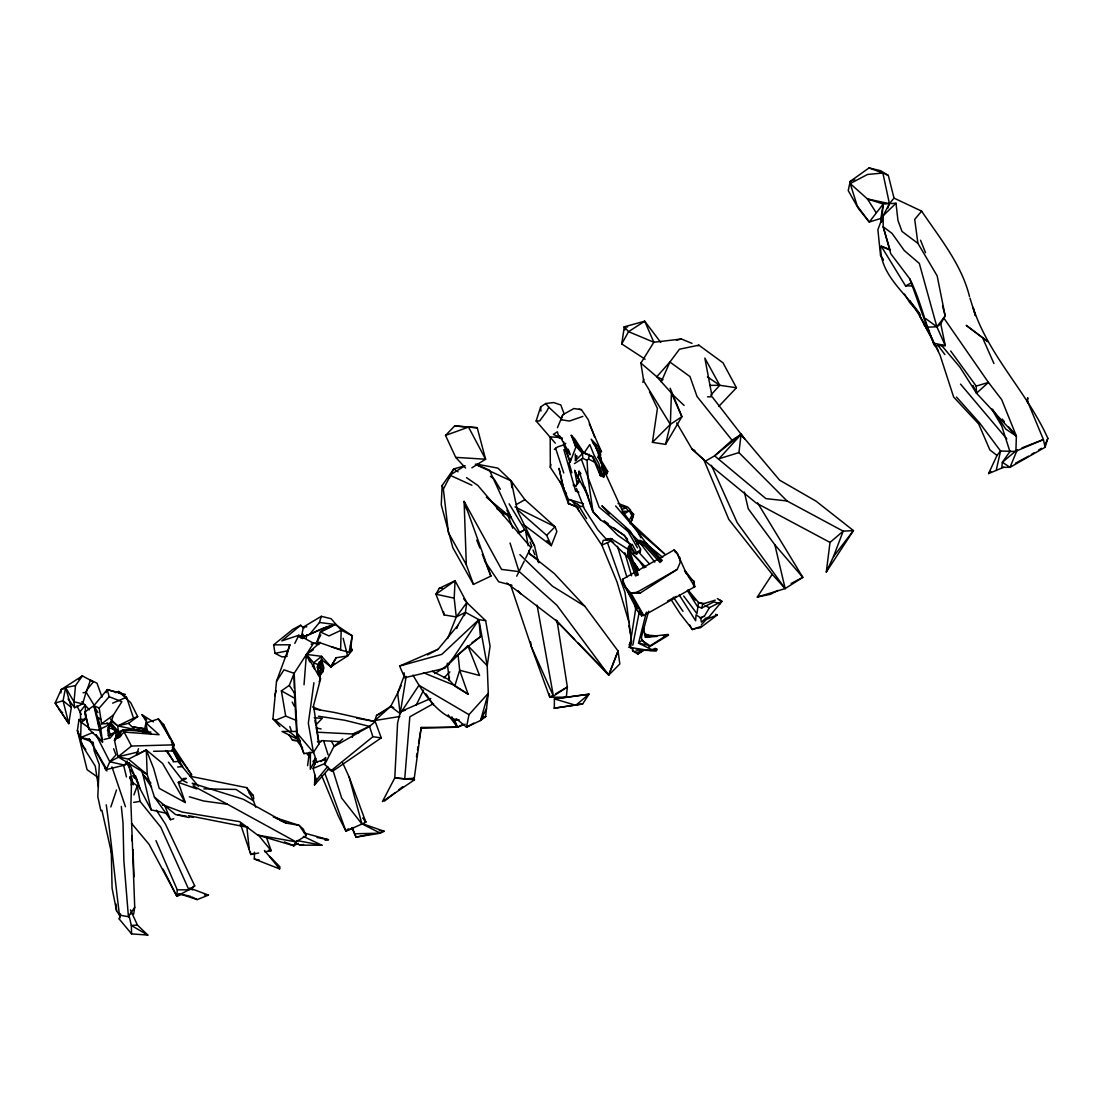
<?xml version="1.0" encoding="UTF-8"?>
<svg xmlns="http://www.w3.org/2000/svg" width="1103" height="1103" viewBox="0 0 1103 1103"><rect width="100%" height="100%" fill="white"/><g stroke="black" fill="none" stroke-linecap="round" stroke-linejoin="round"><path stroke-width="1.5" d="M134.014 876.733L132.967 849.572M306.372 657.498L306.386 654.506L313.514 643.214L298.83 635.245L281.803 640.912L300.664 625.249L303.904 628.365M310.426 752.287L310.301 769.26L315.816 758.74L313.155 751.267M576.511 506.498L568.472 503.726L568.5 500.335M654.755 650.494L655.154 648.343L656.823 649.157L656.492 650.632L650.591 650.605L629.165 647.337L631.357 638.871L629.841 646.413L635.866 607.601M554.299 708.181L554.409 698.902L588.961 694.201L582.66 703.962L554.299 708.181L582.66 703.962M269.697 856.355L279.914 866.793L279.624 868.888L254.324 859.044L254.462 852.233M919.626 313.638C905.384 292.888 879.877 274.454 880.718 247.251M629.882 645.545L631.592 641.119L629.193 644.952L629.923 643.628M317.719 674.429L317.981 664.544L322.283 659.608M607.119 473.656L607.712 471.491L605.064 473.173L607.119 473.656L597.991 457.138L598.846 456.38L607.712 471.491M89.178 727.98L81.112 722.231L85.51 719.294L78.989 719.487L81.112 722.231L80.629 737.604L93.162 742.305L94.113 750.702L99.284 764.544L97.809 796.738L100.883 810.802M340.593 649.957L317.057 641.712L320.366 631.978L328.984 635.935L341.199 630.213L352.215 635.728L349.086 652.314L340.593 649.957L341.199 630.213L331.093 618.714L321.29 616.315L303.449 627.042L301.147 638.017L326.791 626.918L335.326 624.491L352.215 635.728L350.589 649.888M563.785 442.165L563.702 445.005L570.127 462.033M642.056 650.246L637.755 652.493L637.713 654.065L632.736 650.922L632.309 647.599M969.992 298.086L975.397 315.623L973.053 307.282C988.426 355.566 1027.196 392.158 1047.85 438.318L1045.106 447.266L1010.031 467.314L1001.869 467.355L1002.337 462.309L1009.921 451.554L1015.891 451.21L1016.373 436.085L1001.676 399.603L988.44 382.424L943.865 318.105M649.474 391.744L657.429 408.455L652.424 442.344L665.564 444.385L670.348 424.393L671.424 393.026L656.781 376.743L640.898 363.066L653.845 342.247L681.364 339.007L691.981 343.364M314.906 775.23L314.52 784.895L328.997 768.639M463.701 466.224L453.802 468.885L442.138 485.527L441.255 504.843L452.85 547.75L473.435 584.411L490.904 576.083L464.115 501.382L466.307 564.639L473.435 584.411M454.188 598.171L455.07 580.757L439.228 588.34L435.906 594.214L444.082 614.895L456.27 616.977L465.411 612.317L466.803 602.583L455.07 580.757L435.906 594.214L454.188 598.171L456.27 616.977L447.639 638.513M693.539 585.1L693.801 581.129C682.785 573.27 682.633 559.249 674.154 549.928L622.533 579.296L623.333 583.253L637.768 611.324L641.698 615.888L642.828 614.991L643.807 615.529L694.78 586.755L693.801 581.129M1027.472 402.705L1027.817 397.742L1027.072 400.196L1043.397 439.559L1045.106 447.266M630.227 545.282L633.701 552.7L636.61 553.913L638.099 552.093L640.278 551.776L640.485 548.853L630.144 531.026L601.88 505.753L609.38 513.984M155.964 840.61L177.28 889.845L176.811 896.188L182.395 893.995M304.028 684.742L306.386 654.506L320.559 678.786L313.555 705.686L319.057 743.863L313.431 752.37L303.904 753.611L296.762 735.205L294.363 691.457M279.872 726.532L272.937 718.894L276.508 681.309L289.896 644.786L273.627 644.855L275.033 653.348L282.01 656.919L286.987 656.423M465.232 724.244L457.4 727.194L421.222 727.442L414.259 778.277L413.074 778.511L414.494 779.793L382.424 801.605L394.791 777.905L404.732 778.828L409.833 716.785L433.548 703.604M131.229 785.074L131.519 781.71L129.809 777.077M320.67 671.437L320.022 678.662L318.216 667.094M75.487 685.583L74.011 701.798L74.659 707.726L82.642 703.893L86.682 690.078L93.397 681.847L82.408 675.891L61.244 689.54L55.15 703.038L68.786 723.665L71.323 707.478L65.615 687.569L75.487 685.583L82.408 675.891L78.823 679.324M503.382 515.556L503.685 512.275M881.476 222.365L883.2 204.014L867.441 198.954L850.192 183.581L850.206 181.388L869.04 167.932L880.635 170.731L888.315 175.432L894.009 198.113L921.598 211.114C939.797 238.041 961.582 264.417 969.496 296.5M631.123 548.37L630.571 553.844L638.347 574.884L635.535 575.918L627.524 554.23L628.227 547.295L630.668 543.82M60.886 692.891L61.244 689.54L64.222 688.575M631.219 639.588L630.695 647.957M449.086 680.703L449.472 677.339M412.922 675.077C423.455 693.125 435.478 712.248 455.815 720.204L456.146 718.632L466.514 727.167L480.55 720.493L485.582 716.592L488.298 693.263L487.223 665.702L478.867 619.638L465.411 612.317L457.924 625.332L438.043 649.281L427.523 654.934M826.285 572.057L833.482 556.615L843.188 531.163L830.021 542.414L826.285 572.057L853.432 530.584L843.188 531.163L787.018 500.969L738.941 452.602L741.078 434.417L732.006 440.18L714.579 455.842L705.313 461.219L691.981 449.018L676.69 422.904M449.555 477.875L449.9 475.2L465.08 465.659M580.95 473.656L579.02 471.271L578.193 477.806L588.133 495.923M307.613 765.62L309.378 752.191M306.289 638.099L306.717 634.79M313.928 682.743L308.33 723.251L313.431 752.37L297.093 733.123L294.156 673.34L306.386 654.506M78.989 719.487L77.403 730.558L87.068 769.673L98.208 777.546M131.519 823.348L149.084 844.346L176.811 896.188L188.889 889.818L160.804 827.209L140.026 801.33L137.296 785.819L131.519 781.71L130.94 804.156L134.731 907.259L133.711 913.96L130.595 913.381M645.131 359.206L621.734 343.943L624.326 326.805L644.703 321.18L660.738 342.399M352.353 737.328L352.877 733.991L369.519 726.394L375.241 721.596L381.266 737.879L332.361 771.397L328.17 769.053M416.479 756.686L417.003 753.321M417.527 749.971L418.051 746.607M418.575 743.257L421.222 727.442M332.361 771.397L324.723 764.517L325.826 757.499L320.863 761.58M406.152 676.456L400.182 713.627L390.683 706.43L376.537 715.433L374.855 720.521L399.92 716.481M881.697 221.22L880.897 218.408L883.2 204.014L896.008 203.242L897.952 220.476L902.047 231.478L917.917 243.377L937.15 275.847L945.174 315.885L940.735 323.813L936.861 326.778L927.113 327.205L909.727 278.769L890.755 253.69L883.2 226.804L883.131 215.761L889.432 203.655L894.009 198.113M635.121 553.458L624.243 535.272L600.473 519.83L592.973 511.447L588.106 478.716L587.058 460.351L588.547 459.013L589.319 454.408M564.171 488.408L550.328 467.355L550.907 464.335M632.791 645.227L639.257 612M486.52 708.553L480.55 720.493L488.298 693.263L468.982 714.661L466.514 727.167L473.849 723.099M633.274 515.79L633.591 514.246L630.433 510.841L629.413 511.089L631.964 515.363L633.274 515.79L630.171 523.801M570.871 458.6L570.21 461.867L575.876 447.184L572.857 438.125M106.95 722.796L109.873 724.478L107.929 733.316L109.652 737.948M1010.872 451.306L1000.559 451.017L996.988 455.456L988.578 473.559L996.202 470.416L1000.559 451.017L979.698 423.056L956.494 397.066M641.698 615.888L642.056 614.288L639.092 610.869M130.444 909.878L137.406 925.031L147.802 935.068L131.588 933.896L119.276 919.075L120.406 914.222M430.79 698.489L400.348 711.725L397.59 722.961L394.791 777.905L414.494 779.793M116.684 738.031L118.352 731.496L117.718 725.898L110.41 719.032M646.399 612.151L638.554 643.118L651.294 649.46L656.823 649.157L654.107 649.102M119.276 919.075L120.572 914.153M570.403 458.434L569.134 463.232L571.864 472.801M631.812 520.781L633.591 514.246M153.593 751.281L172.22 750.95L173.488 746.317L171.323 741.616M633.701 552.7L636.61 553.913L638.099 552.093L640.278 551.776L640.485 548.853M648.633 611.241L641.394 637.341L641.863 640.305L649.819 645.627L638.554 643.118L641.863 640.305M589.857 455.291L592.545 456.863L600.225 475.531L603.699 477.034L605.037 473.449L598.846 456.38M309.557 634.377L319.47 622.492L321.29 616.315M274.757 695.676L276.233 690.754M286.477 656.271L289.896 644.786M606.802 472.622L607.174 471.367L605.064 473.173M687.348 590.519L697.275 606.292L701.632 608.098L702.845 603.961L715.295 600.142M317.057 667.618L317.981 664.544L313.61 662.793L306.441 654.396L320.394 642.332M464.446 615.557L465.411 612.317M172.22 750.95L174.122 744.842L163.396 724.409L158.405 718.922L145.996 722.975L144.962 727.36L146.989 732.93M642.856 382.369L643.835 379.225M555.292 443.158L536.141 421.001L540.649 406.938L545.723 403.505L553.665 402.567L560.807 404.966L564.253 414.218M110.824 806.941L116.518 789.969M94.265 705.465L86.227 692.326L90.46 680.055L96.995 683.171L102.014 697.082M138.523 748.73L136.345 755.059L146.313 749.93L162.61 763.469L185.318 802.557L159.232 788.383L153.675 768.529L146.313 749.93L128.541 759.167L117.952 756.823L114.505 740.223L116.449 735.315L122.916 729.731L150.89 732.089M109.169 696.738L99.187 708.085L101.6 723.789L110.479 723.609L113.457 714.992L121.854 701.673L109.169 696.738L107.225 689.609L125.328 694.435M456.78 628.503L457.924 625.332M133.904 794.891L137.296 785.819M887.667 208.384L889.432 203.655L882.869 173.019L869.04 167.932M107.487 730.793L109.873 724.478L115.47 731.951L116.697 736.942M316.023 782.068L314.52 784.895L316.354 780.248L313.114 768.433L315.417 762.338L325.095 759.54M404.194 675.781L397.631 693.125L390.683 706.43L374.855 720.521M576.455 488.422L584.369 508.828L597.743 529.716L606.843 539.822L610.8 538.429L628.613 549.694M113.664 748.772L115.953 754.948L109.776 761.746L106.205 770.046L95.74 750.978M106.081 692.601L107.225 689.609L115.277 692.008M577.283 484.52L574.663 470.388L579.24 480.646C580.275 482.645 572.333 487.788 576.193 486.12M296.514 720.521L285.705 716.109L281.389 690.85L289.276 685.377L294.156 673.34L283.995 669.838L276.508 681.309M637.286 608.263L623.333 583.253L625.415 587.251L630.806 592.918L640.016 593.152L677.256 569.382L680.124 562.613L679.738 557.208M1044.886 445.212L1047.85 438.318M594.779 437.381L588.216 419.65L581.391 409.654L573.918 408.551L562.861 414.687L560.696 419.691L569.465 421.029L582.88 416.396M661.262 381.803L669.893 362.046L679.462 349.224L698.847 345.156L723.003 362.818L736.432 387.76L718.729 406.455M562.861 414.687L557.442 427.73M401.147 685.583L397.631 693.125L400.182 713.627L418.933 685.294L468.982 714.661M319.153 681.737L320.559 678.786M416.093 705.424L423.552 690.133M524.242 561.11L516.714 576.207M525.717 558.09L530.888 547.557L477.861 485.458L466.541 477.668M294.791 643.407L298.83 635.245M545.723 403.505L548.798 407.228L546.73 411.336L539.643 420.932L536.141 421.001M324.723 764.517L333.823 746.676L342.771 738.9M466.307 564.639L448.411 532.708L443.365 489.18L453.802 468.885L458.048 471.808M110.479 723.609L111.941 720.797M629.027 520.644L631.964 515.363L631.192 511.971M317.057 641.712L320.78 635.011M621.734 343.943L628.572 331.672L644.703 321.18L653.845 342.247L628.572 331.672L624.326 326.805L627.579 326.998M309.722 661.869L306.441 654.396L321.593 656.326L321.304 659.594L331.038 666.888L336.181 657.719L347.638 655.968L352.298 650.205L350.409 645.765M162.844 805.383L162.348 804.611L182.188 812.056L239.723 821.68L257.688 835.109L293.812 845.739L295.383 842.968M284.395 841.947L293.812 845.739L296.045 841.865L306.289 835.591L303.27 829.098L299.092 825.361L273.31 817.033M665.564 444.385L681.888 416.672L670.155 388.215M704.197 616.522L709.422 607.656L721.969 601.342L717.295 598.571M343.171 638.306L347.638 655.968L330.624 666.819L336.181 657.719M709.753 615.984L721.969 601.342L718.798 599.563M127.19 760.96L124.556 765.124L106.839 769.467L89.302 739.244L80.629 737.604L93.01 732.447M147.499 732.516L145.996 722.975L159.08 734.722L124.294 732.089L114.505 740.223L116.325 737.383M302.498 638.665L304.359 635.797M777.905 590.436L770.57 594.283L757.334 597.013L772.224 574.332L728.821 519.43L703.714 459.482L691.981 449.018L694.862 450.507M111.21 848.262L112.079 888.205L116.56 910.775L119.482 915.159L128.417 916.703L134.731 907.259M444.371 668.39L452.34 659.139L478.867 619.638L485.665 620.699L490.077 646.206L487.223 665.702L467.837 645.641L444.371 668.39L404.718 677.697L399.617 666.06L438.043 649.281M568.472 503.726L560.131 481.253M599.232 470.54L600.225 475.531L602.279 474.662L592.945 456.766L583.97 453.154L574.815 438.953L571.271 435.327L580.426 450.782L583.97 453.154L589.774 444.578L594.103 455.263L598.722 463.357L602.279 474.662L605.037 473.449M883.2 204.014L869.274 222.048L858.41 208.536L848.221 190.585L850.206 181.388L854.728 179.403M631.495 545.309L629.744 547.777L629.124 553.996L637.024 575.38M319.36 672.568L321.194 670.017L319.043 662.09M456.27 616.977L466.803 602.583L463.55 598.612M638.099 552.093L638.885 551.017L640.278 551.776M833.482 556.615L853.432 530.584L816.082 501.189L779.6 480.163L741.078 434.417L714.579 455.842L765.896 498.611L787.018 500.969M319.787 675.739L322.752 671.879L323.91 667.977L321.718 660.214M114.505 740.223L122.916 729.731L131.464 746.042L174.122 744.842L158.405 718.922M178.838 893.678L176.811 896.188L163.147 869.15M316.354 780.248L327.715 766.447M107.225 689.609L93.865 705.699L84.89 711.904L88.75 729L102.538 742.029L100.442 726.16L93.865 705.699L99.187 708.085M710.718 395.219L719.763 385.292L736.432 387.76M701.48 624.629L706.32 619.445L717.24 614.991L700.391 627.745L691.912 629.055L689.458 624.698M315.679 725.181L322.228 718.37L314.203 717.736M465.549 468.03L455.704 457.359L445.529 435.409L454.684 425.951L477.213 427.73L485.596 459.234L471.863 467.824M514.963 506.911L555.043 526.751L556.863 531.494L551.307 545.654L546.661 535.327L555.043 526.751L524.918 499.7L511.199 480.922L497.867 468.113L476.827 464.156M443.944 677.904L449.859 671.906M652.424 442.344L670.348 424.393L681.888 416.672L671.424 393.026M636.803 543.862L639.588 543.434L644.579 545.778L660.049 562.447L662.241 560.407L646.386 543.324L640.043 540.346L635.397 541.049M896.008 203.242L883.131 215.761L877.878 229.686L880.552 255.551L883.2 259.839M988.578 473.559L990.839 471.353M321.745 775.74L338.4 816.192L345.887 831.083L348.314 828.822M992.59 409.268L1005.798 429.122L1016.373 436.085L976.513 393.192L988.44 382.424L976.196 386.091L950.689 351.016M319.029 671.961L321.194 670.017L319.374 665.412M81.112 722.231L86.006 717.888M709.629 616.577L705.63 618.411L701.37 622.133L700.708 617.914L696.034 614.881L695.635 620.727L679.186 594.875M698.034 345.846L698.847 345.156M313.473 760.698L315.816 758.74M119.069 733.123L116.449 735.315L121.578 734.956M331.121 770.68L372.883 736.721L381.266 737.879M273.627 644.855L292.736 629.427L300.664 625.249M554.368 449.417C557.291 445.612 562.516 446.453 565.798 443.365M190.074 889.583L194.707 885.874L165.45 824.134L156.309 810.14M173.778 818.743L170.524 819.708L154.42 797.055L147.195 774.554L117.952 756.823L131.464 746.042M452.34 659.139L480.453 636.721L478.867 619.638L441.848 654.355L399.617 666.06M384.63 800.999L394.971 792.823M398.859 789.748L402.733 786.687M932.697 339.889L919.585 315.61L920.605 314.81M330.624 666.819L334.692 663.703M349.582 652.273L352.298 650.205M303.739 636.045L301.147 638.017L323.179 628.241L332.293 625.429M606.843 539.822L608.484 538.595M101.6 723.789L113.457 714.992M111.403 721.004L117.718 725.898L128.555 723.347L137.682 716.592L130.664 702.597L118.71 691.484L115.691 692.67M299.299 637.244L303.228 634.363M701.632 608.098L713.82 601.893L720.507 603.755M472.043 642.663L480.453 636.721M306.441 654.396L313.39 649.626M194.707 885.874L188.889 889.818L177.28 889.845M644 649.805L637.713 654.065L644.593 649.791M434.844 673.588L449.073 664.351M118.049 738.114L120.71 736.404M574.456 463.605L582.742 458.324L587.058 460.351M757.334 597.013L785.171 588.588L802.819 577.352L757.609 502.913M629.165 647.337L630.116 646.744M649.24 646.33L668.101 634.432L645.31 637.12L643.601 628.365M648.716 647.227L668.57 635.135L663.468 635.797M921.598 211.114L914.718 219.414L917.917 243.377M1028.52 456.201L1015.449 463.232M1031.388 454.45L1034.256 452.713M1038.557 450.093L1041.425 448.342M510.51 584.742L531.37 646.799L549.763 697.248L552.7 695.538M555.622 693.842L567.356 687.031L557.098 620.961M333.823 746.676L369.519 726.394L372.883 736.721M643.807 615.529L630.806 592.918L636.803 592.38L677.256 569.382M516.301 504.54L524.918 499.7M112.63 703.162L126.542 697.248L133.546 718.218L117.718 725.898L134.718 729.524L128.555 723.347M481.184 719.032L485.582 716.592L482.314 716.826M293.812 845.739L298.127 843.354M890.286 249.719L881.228 246.19L905.563 285.953L911.464 282.754M332.596 625.939L320.366 631.978L335.326 624.491L319.47 622.492M376.537 715.433L384.037 711.463M791.099 583.515L802.819 577.352L774.857 544.813L748.248 508.773L744.373 492.021M96.071 734.805L109.776 761.746L120.213 756.286M667.48 601.052L676.456 596.365M128.927 762.849L124.556 765.124L109.776 761.746M704.238 616.122L699.922 617.983L702.57 617.363M108.066 735.632L115.47 731.951L110.066 737.935L103.916 739.52M420.946 728.132L457.4 727.194L463.15 724.354M572.471 501.052L601.852 545.158L611.558 540.773M183.015 800.392L185.318 802.557L178.272 782.344L186.324 778.415L183.043 778.497M361.715 823.458L384.244 831.29L380.342 833.192L356.076 837.136L352.009 827.719M99.146 729.607L109.873 724.478M362.846 823.555L365.851 822.176L349.141 776.981L342.33 762.145M1015.891 451.21L1043.397 439.559L1021.916 447.901M324.971 773.561L345.887 831.083L361.949 824.051L349.141 776.981M345.887 831.083L353.746 827.664M574.442 484.493L573.119 485.058L574.98 486.285M311.17 644.193L313.514 643.214M996.202 470.416L1003.882 467.189M313.114 768.433L325.275 763.359M272.937 718.894L275.419 720.314L285.705 716.109M190.709 896.394L179.899 893.913L197.189 899.593L208.467 895.098L189.813 888.108M133.546 718.218L137.682 716.592M691.912 629.055L692.532 629.592L701.411 626.201M482.452 717.777L485.582 716.592L482.287 716.991M445.529 435.409L468.527 427.095L477.213 427.73M253.787 853.391L250.795 854.48L240.385 823.789M576.897 481.459L579.24 480.646L574.663 470.388M621.734 509.421L626.132 507.959L628.586 511.172L630.571 510L627.704 507.035L618.052 503.409M549.763 697.248L553.403 696.09L567.356 687.031L566.308 697.179L549.763 697.248L549.335 693.87M880.897 218.408L869.274 222.048L857.183 205.751L850.192 183.581L867.523 174.467L882.869 173.019L888.315 175.432M738.941 452.602L719.004 458.738L741.078 434.417L744.58 438.704L712.152 396.832L707.547 396.79M400.348 711.725L405.187 710.263M585.445 452.63L582.522 453.485L575.656 460.392L576.772 455.746L575.449 460.764L575.242 454.022M600.225 475.531L603.686 474.635L603.699 477.034M482.521 717.377L485.582 716.592M676.456 340.193L681.364 339.007M117.952 756.823L138.468 751.888M359.109 732.544L352.877 733.991L318.216 732.254M369.34 834.378L356.076 837.136L352.188 827.926M275.033 653.348L288.214 650.701M295.632 843.368L300.223 845.146L303.546 844.498M325.151 840.334L328.473 839.7L304.29 833.027M258.626 853.019L250.795 854.48L250.312 851.53M264.899 851.847L271.159 850.689L266.25 836.777M133.642 802.419L140.026 801.33M636.569 542.345L639.905 541.849L645.572 544.496L661.249 561.399M83.083 692.739L86.227 692.326M110.603 722.534L118.352 731.496L121.62 731.11M124.901 730.71L134.718 729.524M455.815 720.204L459.124 719.804M177.597 767.012L182.712 766.557L172.192 749.682M137.406 925.031L131.326 925.486L128.665 914.07M173.24 761.828L178.038 761.484L198.443 786.301M303.449 627.042L306.772 626.821M645.31 637.12L656.781 636.431M404.732 778.828L414.259 778.277M610.676 539.96L603.203 540.305L601.852 545.158L617.087 582.136L629.068 622.671L631.44 640.953M622.271 511.461L628.586 511.172L625.663 513.074L622.437 512.73M561.827 437.657L550.19 436.829L550.328 467.355M354.518 833.771L380.342 833.192L361.55 823.638M439.228 588.34L442.344 588.271M296.555 731.468L281.982 731.454L297.548 739.244M905.563 285.953L912.016 285.856M709.739 385.374L719.763 385.292L704.845 358.075L711.835 395.15M909.727 278.769C920.633 300.292 925.114 323.882 934.724 345.68L945.285 345.611L940.735 323.813M607.146 539.009L612.22 539.009M300.223 845.146L321.924 845.215L303.435 836.46M203.89 788.866L236.07 789.431L253.538 800.999L255.758 807.231M635.948 650.081L656.492 650.632M204.482 894.96L208.467 895.098M143.197 729.138L146.437 729.276M288.903 734.736L292.529 740.251L295.852 740.43M321.194 740.596L339.765 741.657M648.109 635.149L644.676 634.942L644.703 633.632L648.109 635.149L656.643 635.921M455.704 457.359L485.596 459.234L468.527 427.095L454.684 425.951M140.743 731.496L135.917 729.676L147.816 730.682M88.75 729L99.573 730.31L102.538 742.029L95.561 734.639M292.529 740.251L299.782 741.175M379.253 830.614L384.244 831.29M257.688 835.109L296.045 841.865L227.563 804.308L203.559 800.985L189.358 796.793M146.01 728.931L133.049 726.987L146.396 729.083M318.464 716.219L344.881 720.273L369.519 726.394M268.387 850.261L271.159 850.689L258.185 834.874M178.079 814.827L186.393 816.179M189.716 816.716L193.039 817.254M583.487 506.732L580.233 506.194L570.017 499.673M314.121 708.967L334.374 712.441L375.241 721.596L356.627 718.122M280.217 820.494L286.008 823.072L299.092 825.361L306.289 835.591M248.258 827.443L188.489 815.655M296.969 840.569L321.924 845.215M317.071 837.508L328.473 839.7M579.006 409.199L581.391 409.654M704.527 603.672L698.489 602.514L687.955 589.843M316.547 728.049L321.111 728.945M190.24 776.291L246.672 787.652L253.221 795.428L253.787 798.765M933.235 343.074L945.285 345.611L936.861 326.778L919.323 263.424L904.239 250.505L892.01 233.353L883.2 226.804L890.066 250.16L881.228 246.19M561.992 438.401L553.334 434.403L557.36 431.769L559.083 437.781L562.268 438.801M254.324 859.044L259.426 860.133M889.432 203.655L867.441 198.954L875.989 212.479M188.971 817.516L175.474 814.51L154.42 797.055M129.106 762.628L140.012 788.645L151.166 809.864L166.76 813.38M141.818 731.551L151.359 733.757M636.803 592.38L640.016 593.152M314.851 642.897L317.898 643.628M82.642 703.893L74.011 701.798L65.615 687.569L63.064 700.736L68.786 723.665L55.15 703.038L63.064 700.736L71.323 707.478M693.442 586.424L694.78 586.755L684.894 570.637M135.917 729.676L144.135 731.73M314.589 643.407L318.905 644.497M107.804 727.732L112.713 728.986M583.432 503.768L568.307 499.232L563.288 487.898L559.028 468.306L563.895 489.332L566.515 493.758M511.985 585.348L498.666 581.764L484.382 560.545M118.49 692.96L121.702 693.925M637.755 652.493L632.736 650.922L632.405 647.819M240.233 824.63L245.114 826.175M331.851 646.868L339.683 649.35M573.091 437.822C576.262 444.564 580.426 453.016 588.506 454.505M578.882 492.214L575.628 491.138L563.867 449.61M619.624 505.794L626.132 507.959M702.845 603.961L698.489 602.514L696.958 613.654L683.681 596.006M178.272 782.344L196.775 788.907M312.549 706.968L320.201 709.863M390.683 706.43L393.674 707.602M276.398 818.495L282.726 820.99M715.599 614.343L717.24 614.991M423.428 672.706L454.726 685.473L468.086 694.201L459.675 670.238L458.103 655.044M475.296 464.156L489.374 470.043L511.392 517.872L496.97 508.883M704.927 605.768L709.422 607.656M449.9 475.2L471.891 485.237M568.665 503.437L578.013 507.725M476.606 464.942L511.199 480.922L517.583 511.089L534.514 545.737L538.278 562.061M189.647 888.494L192.653 889.914M662.931 379.694L656.781 376.743L669.893 362.046L689.982 376.564L697.041 396.515L732.006 440.18M192.005 897.029L197.189 899.593M432.211 671.313L448.976 679.682L453.816 685.046M187.069 782.689L182.574 780.29L168.442 762.187M193.066 785.887L227.563 804.308M830.021 542.414L756.079 502.913L705.313 461.219M588.547 459.013L594.614 462.24M286.008 823.072L243.336 799.275L192.225 783.268L194.983 785.115M281.389 690.85L294.404 698.116M101.118 719.432L96.733 716.922L99.532 718.729M147.802 935.068L131.326 925.486L131.588 933.896M609.918 540.236L613.613 542.428M249.209 793.043L253.221 795.428M108.163 723.913L111.045 725.636M468.086 694.201L454.781 686.107L459.675 670.238L479.571 675.477L467.837 645.641M506.787 582.963L556.946 621.292L608.718 675.16L619.817 663.965L618.066 651.018L584.742 606.154L552.465 586.203L519.885 554.616M147.471 723.444L142.053 714.73L153.372 721.886M707.45 376.895L719.763 385.292M528.957 550.521L529.509 553.761L537.878 559.483L538.898 562.723M312.411 666.253L314.838 667.963M630.806 544.551L617.597 535.107L603.879 521.264M925.734 318.657L936.861 326.778L945.174 315.885L942.555 305.945M604.292 520.933L608.346 523.884M613.737 527.841L624.532 535.727L627.524 539.243M118.71 691.484L126.542 697.248M982.511 337.67L987.792 341.613L966.2 325.344L982.511 337.67L993.927 363.494M490.366 476.262L494.227 479.198L500.362 489.318M523.208 524.339L551.307 545.654L546.978 540.415M996.988 455.456L989.832 449.872L978.706 424.007L953.64 397.025L940.046 355.138L934.172 342.936M529.509 553.761L554.299 573.546L584.742 606.154M644.235 542.29L662.738 557.373M275.419 720.314L299.933 740.306M486.382 497.191L511.392 517.872L509.296 515.239M128.541 759.167L147.195 774.554L146.313 749.93M59.093 709.656L62.637 712.662M635.19 528.64L664.833 554.133L630.778 522.519M517.266 509.517L546.661 535.327M518.727 571.106L556.877 605.257L608.718 675.16L618.066 651.018L608.87 674.567L578.193 643.077M548.798 407.228L561.937 419.457M671.741 393.785L684.094 405.421M81.815 701.715L89.453 709.863M609.711 539.767L630.654 559.8M466.803 602.583L485.665 620.699M597.991 457.138L601.356 460.392M927.651 328.17L924.121 324.737L929.526 331.148M625.387 527.882L638.265 540.58M630.254 551.679L645.889 567.3M556.946 621.292L574.649 639.45M631.357 552.548L639.602 561.165L644.055 567.921M600.473 519.83L592.862 511.847L579.02 471.271M589.305 423.938L601.562 451.954L598.612 447.06L591.167 439.173L596.723 449.018M518.065 590.712L521.305 594.186M118.352 731.496L120.31 733.605M142.053 714.73L146.685 719.749M150.918 783.116L142.935 774.485L141.17 769.991M638.044 551.459L649.557 564.005M772.224 574.332L785.171 588.588L774.857 544.813M331.038 666.888L321.593 656.326L313.61 662.793L314.383 669.107M919.53 313.597L909.81 302.677L904.488 294.115M691.912 596.227L695.304 600.06M98.236 723.651L100.442 726.16M641.822 639.506L644.855 642.966M1006.818 438.911L960.534 384.12M615.653 506.015L637.3 531.177L647.489 545.02M941.438 345.267L959.858 367.065L976.513 393.192L976.196 386.091M1002.2 419.071L1004.378 421.691M1008.735 426.93L1016.373 436.085M264.472 850.454L279.624 868.888M104.937 768.474L106.95 770.983M574.18 440.731L583.97 453.154M684.839 570.527L691.995 579.64M592.532 442.248L597.095 448.08L600.487 459.165L598.253 455.139M692.532 629.592L680.179 613.792L671.189 599.825M361.949 824.051L341.668 798.089L333.134 770.845M297.41 741.326L302.594 748.027M306.744 753.404L309.86 757.43M312.962 761.456L315.044 764.145M640.333 543.269L654.824 562.158M132.718 775.767L134.649 778.304M136.593 780.827L138.537 783.351M570.072 454.753L565.949 449.348L570.086 462.391M68.083 698.985L74.659 707.726M937.702 344.949L944.899 354.587M448.218 714.854L457.4 727.194L454.353 719.17M785.171 588.588L737.204 522.712L711.394 465.301M109.9 722.755L118.572 734.708M165.946 750.509L173.557 761.18L167.353 751.143M172.289 747.6L191.757 775.051L172.468 745.738M80.809 742.636L85.8 749.764M289.276 685.377L294.735 693.373M673.368 597.219L682.978 611.31M151.594 787.211L142.935 774.485L151.166 809.864M90.225 741.657L89.302 739.244L91.122 741.933M314.672 758.285L317.485 762.449M426.006 693.911L433.396 704.941M172.923 749.516L180.506 760.836M705.63 618.411L706.32 619.445M634.639 563.371L639.161 570.141M363.039 817.93L365.851 822.176L363.218 818.164M638.816 570.127L634.349 563.33L638.265 570.196M880.552 255.551L883.31 259.798M910.03 300.885L919.585 315.61L930.491 335.312M684.508 570.83L686.328 573.643M640.898 537.781L637.3 531.177L622.919 511.792L603.562 469.326M127.19 764.007L128.996 766.93M130.816 769.853L137.172 780.069M670.348 424.393L643.711 381.031L640.898 363.066M624.215 584.687L642.828 614.991M577.738 504.154L586.575 518.644M509.117 503.795L534.514 545.737M98.002 712.593L93.865 705.699L99.573 730.31M76.976 705.892L81.195 714.441M601.99 466.79L605.354 472.815M331.438 741.395L334.071 745.835M317.981 664.544L321.194 670.017M991.887 409.241L1001.814 426.199L1009.921 451.554M506.87 510.22L519.72 532.611M559.607 435.782L568.734 452.051M319.208 665.44L322.752 671.879L321.028 660.38M89.302 739.244L90.915 742.181M451.844 716.798L457.4 727.194M919.585 315.61L933.745 342.261M935.33 345.211L938.474 351.14M637.465 547.819L628.034 531.467L599.108 507.187L581.364 459.22M292.185 702.059L294.404 706.292M632.253 544.331L636.9 553.196M675.532 552.562L674.154 549.928L677.697 553.72L679.227 558.559M246.672 787.652L253.538 800.999M555.788 619.679L558.118 624.201M173.254 751.06L178.521 761.497M129.602 777.243L133.187 784.619L128.279 763.111M125.466 806.72L111.941 766.847M595.937 447.97L601.094 458.751L600.101 455.677M576.717 506.208L578.923 510.868M169.89 738.486L163.396 724.409L164.43 727.539M973.039 385.388L976.513 393.192M81.277 739.424L77.403 730.558L83.083 746.772L95.23 766.034L98.443 786.935M165.009 806.376L170.524 819.708M927.113 327.205L934.724 345.68M920.564 240.247L925.5 252.711M476.744 540.098L479.819 547.929M482.287 554.189L490.904 576.083M571.271 435.327L575.876 447.184M601.507 467.176L604.389 474.662M568.21 449.211L569.961 453.857M507.325 513.75L512.743 528.185M530.116 542.097L531.894 546.867M533.08 550.039L534.872 554.809M108.37 729.248L110.617 735.287M597.261 450.465L600.487 459.165M289.799 726.519L291.55 731.289M622.533 579.296L625.415 587.251M607.491 542.759L624.974 592.27L629.068 622.671M135.586 775.809L140.012 788.645M630.433 510.841L631.964 515.363M442.138 485.527L443.365 489.18M584.604 486.616L592.973 511.447M297.093 733.123L303.904 753.611M555.636 448.397L563.73 472.939M323.565 740.582L328.101 754.81M636.169 552.589L636.61 553.913M510.041 543.034L519.072 571.644L501.534 569.396L464.115 501.382L466.638 509.503M130.692 776.691L133.187 784.619M617.473 546.316L626.904 577.145M624.836 552.796L631.578 575.78M575.587 441.862L577.227 447.666L582.522 453.485L582.742 458.324M598.612 447.06L600.804 455.139M123.619 765.248L126.459 776.912M84.89 711.904L88.571 727.263M101.903 810.222L111.968 855.004M624.326 326.805L625.015 329.894M628.779 625.373L631.233 636.955M443.475 611.572L444.082 614.895M537.078 605.133L553.403 696.09L531.37 646.799L530.543 641.739M314.893 720.19L315.486 723.568M316.092 726.946L319.057 743.863M634.928 604.802L635.783 609.78M525.91 532.639L528.13 545.64M119.482 915.159C114.809 878.402 111.458 841.52 106.233 804.845M404.098 672.761L404.718 677.697M319.815 661.566L320.215 664.93M447.322 663.248L449.279 680.151M246.907 827.471L249.25 849.296M121.316 806.445L123.012 822.921L123.853 860.437L128.417 916.703M511.199 480.922L511.792 487.65M131.822 835.936L132.25 841.051M115.994 904.019L116.56 910.775M540.649 406.938L540.953 411.102M80.712 720.452L80.312 711.435L85.303 705.038L85.565 718.646M294.156 673.34L294.253 688.134M1017.311 449.679L1010.031 467.314L1002.337 462.309L1017.311 449.679M588.961 694.201L575.766 705.286L554.409 698.902L588.961 694.201M523.939 530.185L518.231 533.383L523.925 530.185M320.766 741.712L317.512 741.657L320.766 741.712"/></g></svg>
